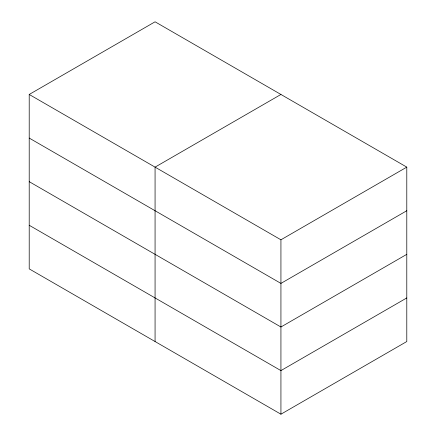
<?xml version="1.0" encoding="UTF-8"?>
<svg xmlns="http://www.w3.org/2000/svg" width="436" height="436" viewBox="0 0 436 436"><rect width="100%" height="100%" fill="white"/><g stroke="black" fill="none" stroke-linecap="round" stroke-linejoin="round"><path stroke-width="0.65" d="M29.207 94.465L155.069 21.8L406.793 167.13L406.793 341.535L280.931 414.2L29.207 268.87L29.207 94.465L280.931 239.8L406.793 167.13M280.931 94.465L155.069 167.13L155.069 341.535M406.793 210.735L280.931 283.4L29.207 138.065M406.793 254.335L280.931 327L29.207 181.665M406.793 297.935L280.931 370.6L29.207 225.265M280.931 239.8L280.931 414.2"/></g></svg>
